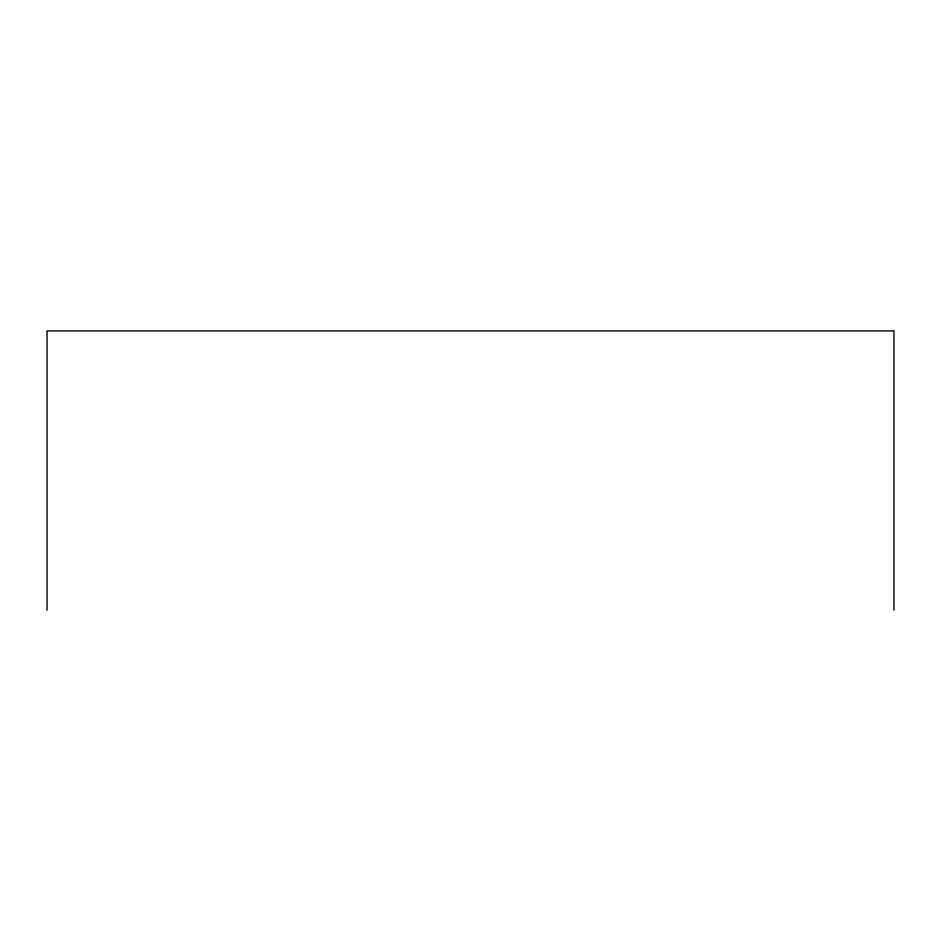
<?xml version="1.0" encoding="UTF-8"?>
<svg xmlns="http://www.w3.org/2000/svg" width="941" height="941" viewBox="0 0 941 941"><rect width="100%" height="100%" fill="white"/><g stroke="black" fill="none" stroke-linecap="round" stroke-linejoin="round"><path stroke-width="1.41" d="M893.95 610.097L893.95 330.903L47.05 330.903L47.05 610.097"/></g></svg>
